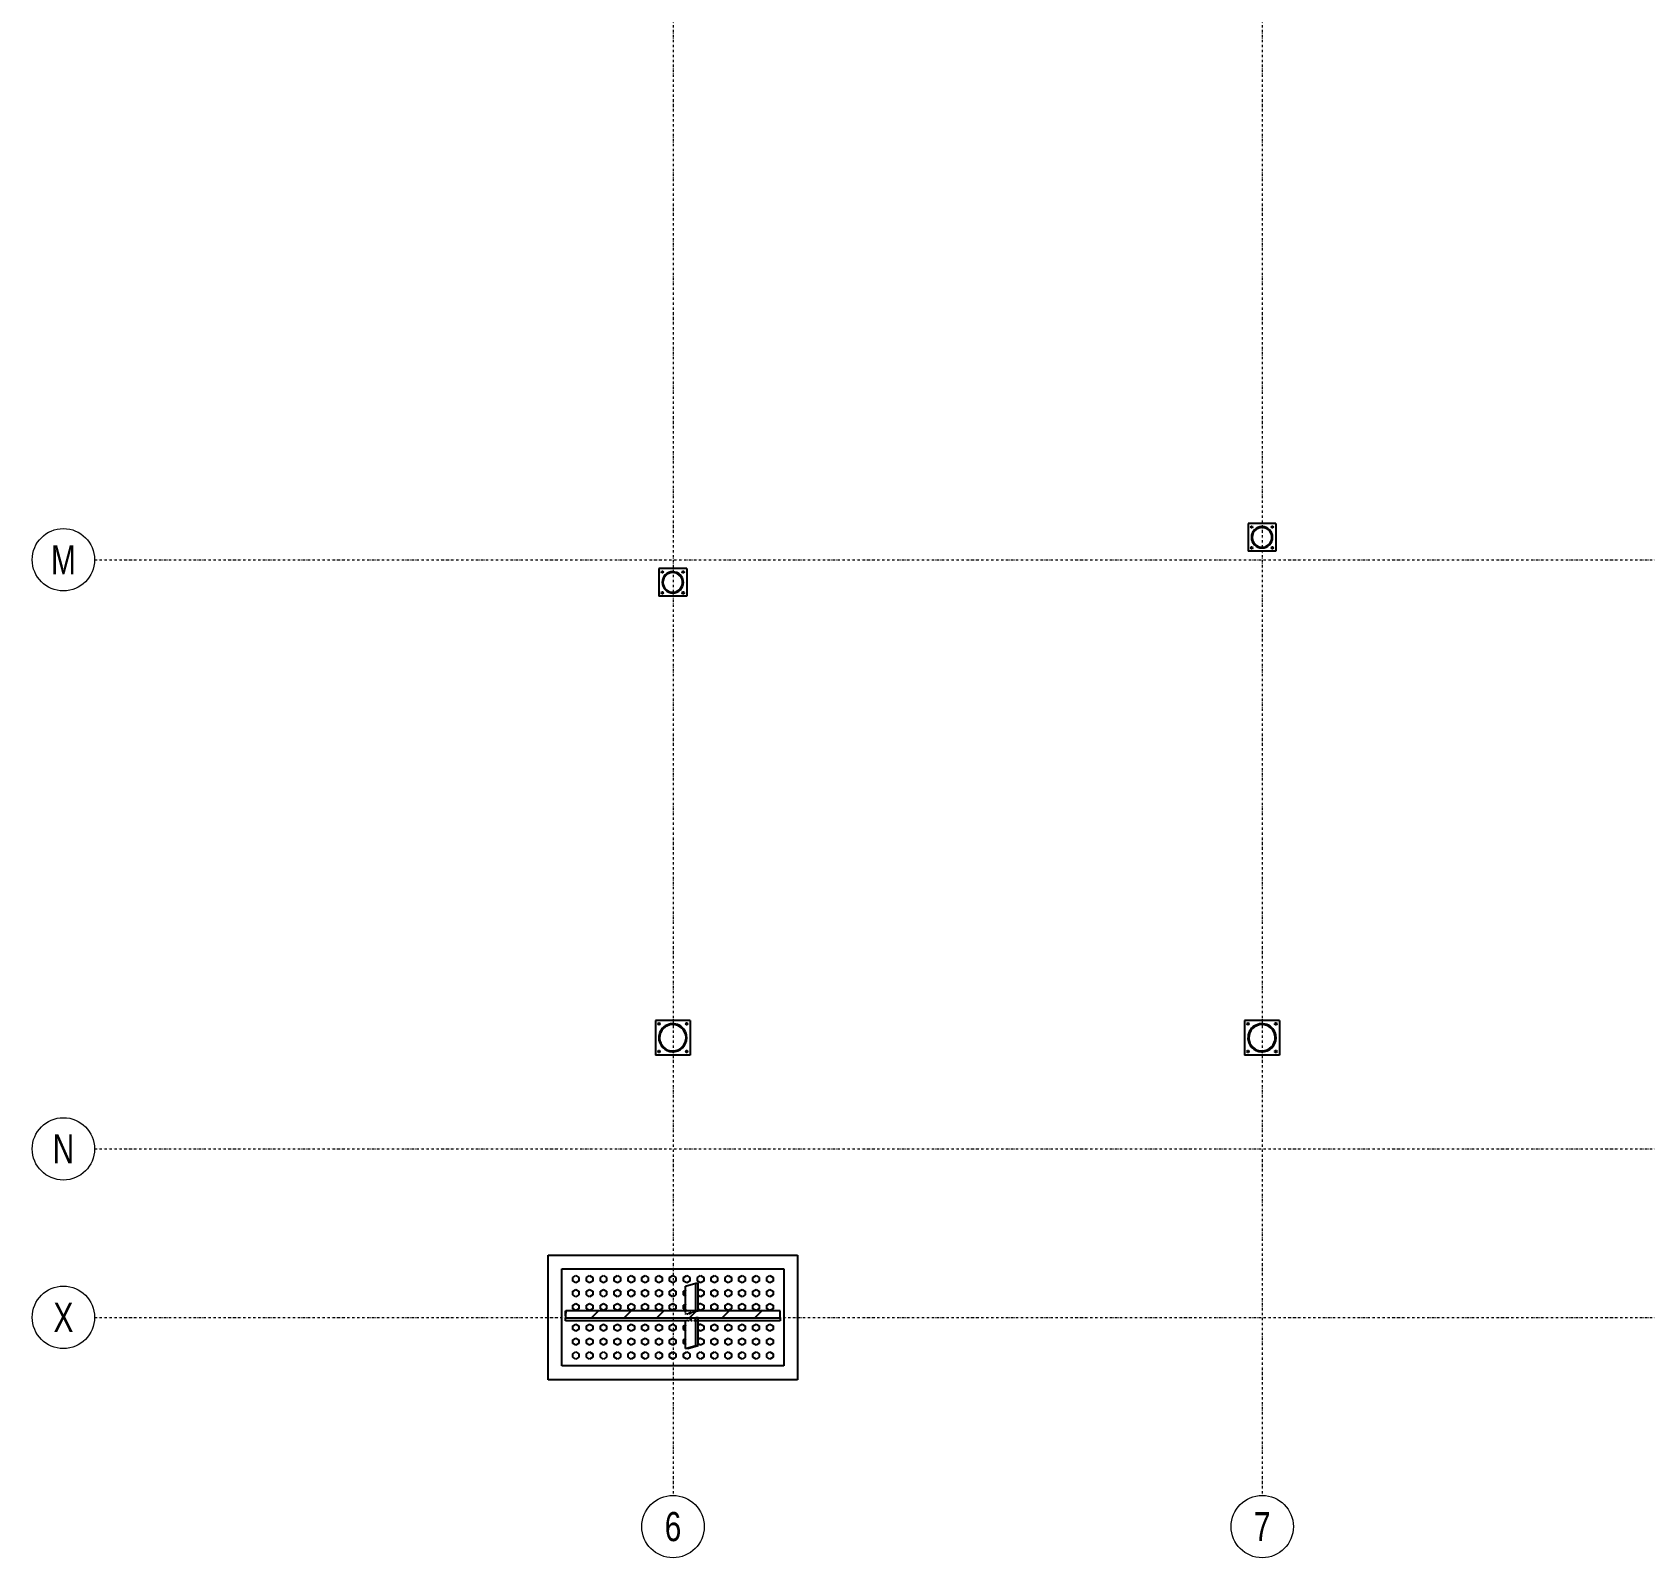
# Model space of a CAD drawing. Header units: millimetres. Extents: x 1541 to 289025, y -12015 to 47026.
# Drawn here: x 90658 to 92344, y -11969 to -10374 of the extents above; entities that cross this region are included whole.
import ezdxf
from ezdxf.enums import TextEntityAlignment as Align

# ---------------------------------------------------------------- set-up
doc = ezdxf.new("R2010")
doc.units = ezdxf.units.MM
doc.header["$LTSCALE"] = 0.1
for name, pattern in [('DASHDOTX2', [50.8, 25.4, -12.7, 0, -12.7]), ('DXK_LINE_DOT2', [3.9198, 1.9599, -1.9599]), ('DXK_LINE_DOT3', [5.9187, 2.979, -0.9799, 0.9799, -0.9799]), ('Grid Line', [3.33375, 1.905, -0.47625, 0.47625, -0.47625])]:
    doc.linetypes.add(name, pattern=pattern)
doc.layers.get('0').update_dxf_attribs({"color": 255})
doc.layers.add('E_EJES', color=8, linetype='Continuous', lineweight=9)
doc.layers.add('E_EJES-1', color=8, linetype='Grid Line', lineweight=9)
doc.styles.add('Swis721 LtCn BT_1', font='swisscl.ttf', dxfattribs={"height": 0.42})

# ---------------------------------------------------------------- blocks, each defined once
blk = doc.blocks.new('Grid - CNI_NOMBRE EJES-372759-_26_00m_LOC COLUMNAS Y MUROS PISO 7')
at = {"layer": 'E_EJES'}
blk.add_circle((0, 0), 0.003, dxfattribs=at)

msp = doc.modelspace()

# ---------------------------------------------------------------- hatches: boundary and pattern name
at = {"linetype": 'Continuous'}
h = msp.add_hatch(color=96, dxfattribs=at)
h.paths.add_polyline_path([(91955, -10901.8), (91954.8, -10899.6), (91954.2, -10897.6), (91953.2, -10895.7), (91951.8, -10894), (91950.1, -10892.6), (91948.2, -10891.6), (91946.1, -10891), (91944, -10890.7), (91941.8, -10891), (91939.7, -10891.6), (91937.8, -10892.6), (91936.2, -10894), (91934.8, -10895.7), (91933.8, -10897.6), (91933.1, -10899.6), (91932.9, -10901.8), (91933.1, -10904), (91933.8, -10906), (91934.8, -10907.9), (91936.2, -10909.6), (91937.8, -10911), (91939.7, -10912), (91941.8, -10912.6), (91944, -10912.9), (91946.1, -10912.6), (91948.2, -10912), (91950.1, -10911), (91951.8, -10909.6), (91953.2, -10907.9), (91954.2, -10906), (91954.8, -10904)])
h.paths.add_polyline_path([(91953.5, -10905.8), (91952.6, -10907.5), (91951.3, -10909.1), (91949.7, -10910.4), (91947.9, -10911.3), (91946, -10911.9), (91944, -10912.1), (91942, -10911.9), (91940, -10911.3), (91938.2, -10910.4), (91936.7, -10909.1), (91935.4, -10907.5), (91934.4, -10905.8), (91933.8, -10903.8), (91933.6, -10901.8), (91933.8, -10899.8), (91934.4, -10897.9), (91935.4, -10896.1), (91936.7, -10894.5), (91938.2, -10893.2), (91940, -10892.3), (91942, -10891.7), (91944, -10891.5), (91946, -10891.7), (91947.9, -10892.3), (91949.7, -10893.2), (91951.3, -10894.5), (91952.6, -10896.1), (91953.5, -10897.9), (91954.1, -10899.8), (91954.3, -10901.8), (91954.1, -10903.8)])
h = msp.add_hatch(color=96, dxfattribs=at)
h.paths.add_polyline_path([(91338.9, -10948.9), (91338.6, -10946.7), (91338, -10944.7), (91337, -10942.8), (91335.6, -10941.1), (91333.9, -10939.7), (91332, -10938.7), (91330, -10938.1), (91327.8, -10937.8), (91325.6, -10938.1), (91323.6, -10938.7), (91321.7, -10939.7), (91320, -10941.1), (91318.6, -10942.8), (91317.6, -10944.7), (91317, -10946.7), (91316.8, -10948.9), (91317, -10951.1), (91317.6, -10953.1), (91318.6, -10955), (91320, -10956.7), (91321.7, -10958.1), (91323.6, -10959.1), (91325.6, -10959.7), (91327.8, -10959.9), (91330, -10959.7), (91332, -10959.1), (91333.9, -10958.1), (91335.6, -10956.7), (91337, -10955), (91338, -10953.1), (91338.6, -10951.1)])
h.paths.add_polyline_path([(91337.3, -10952.8), (91336.4, -10954.6), (91335.1, -10956.2), (91333.5, -10957.5), (91331.8, -10958.4), (91329.8, -10959), (91327.8, -10959.2), (91325.8, -10959), (91323.9, -10958.4), (91322.1, -10957.5), (91320.5, -10956.2), (91319.2, -10954.6), (91318.3, -10952.8), (91317.7, -10950.9), (91317.5, -10948.9), (91317.7, -10946.9), (91318.3, -10944.9), (91319.2, -10943.2), (91320.5, -10941.6), (91322.1, -10940.3), (91323.9, -10939.4), (91325.8, -10938.8), (91327.8, -10938.6), (91329.8, -10938.8), (91331.8, -10939.4), (91333.5, -10940.3), (91335.1, -10941.6), (91336.4, -10943.2), (91337.3, -10944.9), (91337.9, -10946.9), (91338.1, -10948.9), (91337.9, -10950.9)])
h = msp.add_hatch(color=96, dxfattribs=at)
h.paths.add_polyline_path([(91342.5, -11425.1), (91342.3, -11422.6), (91341.6, -11420.1), (91340.6, -11417.8), (91339.1, -11415.7), (91337.3, -11413.8), (91335.2, -11412.4), (91332.8, -11411.3), (91330.4, -11410.6), (91327.8, -11410.4), (91325.3, -11410.6), (91322.8, -11411.3), (91320.4, -11412.4), (91318.3, -11413.8), (91316.5, -11415.7), (91315.1, -11417.8), (91314, -11420.1), (91313.3, -11422.6), (91313.1, -11425.1), (91313.3, -11427.7), (91314, -11430.2), (91315.1, -11432.5), (91316.5, -11434.6), (91318.3, -11436.4), (91320.4, -11437.9), (91322.8, -11438.9), (91325.3, -11439.6), (91327.8, -11439.8), (91330.4, -11439.6), (91332.8, -11438.9), (91335.2, -11437.9), (91337.3, -11436.4), (91339.1, -11434.6), (91340.6, -11432.5), (91341.6, -11430.2), (91342.3, -11427.7)])
h.paths.add_polyline_path([(91340.8, -11429.9), (91339.8, -11432), (91338.4, -11434), (91336.7, -11435.7), (91334.7, -11437.1), (91332.5, -11438.1), (91330.2, -11438.8), (91327.8, -11439), (91325.4, -11438.8), (91323.1, -11438.1), (91320.9, -11437.1), (91318.9, -11435.7), (91317.2, -11434), (91315.8, -11432), (91314.8, -11429.9), (91314.2, -11427.5), (91314, -11425.1), (91314.2, -11422.7), (91314.8, -11420.4), (91315.8, -11418.2), (91317.2, -11416.2), (91318.9, -11414.5), (91320.9, -11413.1), (91323.1, -11412.1), (91325.4, -11411.5), (91327.8, -11411.3), (91330.2, -11411.5), (91332.5, -11412.1), (91334.7, -11413.1), (91336.7, -11414.5), (91338.4, -11416.2), (91339.8, -11418.2), (91340.8, -11420.4), (91341.4, -11422.7), (91341.7, -11425.1), (91341.4, -11427.5)])
h = msp.add_hatch(color=96, dxfattribs=at)
h.paths.add_polyline_path([(91958.7, -11425.1), (91958.5, -11422.6), (91957.8, -11420.1), (91956.7, -11417.8), (91955.2, -11415.7), (91953.4, -11413.8), (91951.3, -11412.4), (91949, -11411.3), (91946.5, -11410.6), (91944, -11410.4), (91941.4, -11410.6), (91938.9, -11411.3), (91936.6, -11412.4), (91934.5, -11413.8), (91932.7, -11415.7), (91931.2, -11417.8), (91930.1, -11420.1), (91929.5, -11422.6), (91929.3, -11425.1), (91929.5, -11427.7), (91930.1, -11430.2), (91931.2, -11432.5), (91932.7, -11434.6), (91934.5, -11436.4), (91936.6, -11437.9), (91938.9, -11438.9), (91941.4, -11439.6), (91944, -11439.8), (91946.5, -11439.6), (91949, -11438.9), (91951.3, -11437.9), (91953.4, -11436.4), (91955.2, -11434.6), (91956.7, -11432.5), (91957.8, -11430.2), (91958.5, -11427.7)])
h.paths.add_polyline_path([(91957, -11429.9), (91956, -11432), (91954.6, -11434), (91952.9, -11435.7), (91950.9, -11437.1), (91948.7, -11438.1), (91946.4, -11438.8), (91944, -11439), (91941.6, -11438.8), (91939.2, -11438.1), (91937, -11437.1), (91935.1, -11435.7), (91933.4, -11434), (91932, -11432), (91931, -11429.9), (91930.3, -11427.5), (91930.1, -11425.1), (91930.3, -11422.7), (91931, -11420.4), (91932, -11418.2), (91933.4, -11416.2), (91935.1, -11414.5), (91937, -11413.1), (91939.2, -11412.1), (91941.6, -11411.5), (91944, -11411.3), (91946.4, -11411.5), (91948.7, -11412.1), (91950.9, -11413.1), (91952.9, -11414.5), (91954.6, -11416.2), (91956, -11418.2), (91957, -11420.4), (91957.6, -11422.7), (91957.8, -11425.1), (91957.6, -11427.5)])
h = msp.add_hatch(dxfattribs=at)
h.set_pattern_fill('', scale=7.611392, style=0, pattern_type=0)
h.set_pattern_definition([(45, (91215.92, -11710.71), (-17.088, 17.088), [])])
h.paths.add_polyline_path([(91440.2, -11710.7), (91215.9, -11710.7), (91215.4, -11715.9), (91215.4, -11718), (91440.2, -11718)])

# ---------------------------------------------------------------- linework, layer by layer
at = {"color": 2, "linetype": 'Continuous'}
for p, q in [((91958.5, -10887.3), (91929.5, -10887.3)), ((91929.5, -10887.3), (91929.5, -10916.3)), ((91958.5, -10887.3), (91958.5, -10916.3)), ((91958.5, -10916.3), (91929.5, -10916.3)), ((91342.3, -10934.4), (91313.3, -10934.4)), ((91313.3, -10934.4), (91313.3, -10963.4)), ((91342.3, -10934.4), (91342.3, -10963.4)), ((91342.3, -10963.4), (91313.3, -10963.4)), ((91345.9, -11407), (91309.7, -11407)), ((91309.7, -11407), (91309.7, -11443.2)), ((91345.9, -11407), (91345.9, -11443.2)), ((91962.1, -11407), (91925.8, -11407)), ((91925.8, -11407), (91925.8, -11443.2)), ((91962.1, -11407), (91962.1, -11443.2)), ((91345.9, -11443.2), (91309.7, -11443.2)), ((91962.1, -11443.2), (91925.8, -11443.2)), ((91197.3, -11652.3), (91458.3, -11652.3)), ((91197.3, -11782.7), (91197.3, -11652.3)), ((91458.3, -11652.3), (91458.3, -11782.7)), ((91211.8, -11768.2), (91211.8, -11666.8)), ((91211.8, -11666.8), (91443.8, -11666.8)), ((91443.8, -11666.8), (91443.8, -11768.2)), ((91341.1, -11684.9), (91351.9, -11681.7)), ((91341.2, -11710.7), (91341.1, -11684.9)), ((91351.9, -11681.7), (91354.3, -11681.6)), ((91351.9, -11710.8), (91351.9, -11681.7)), ((91354.3, -11710.7), (91354.3, -11681.6)), ((91215.4, -11715.9), (91215.4, -11710.7)), ((91215.4, -11710.7), (91215.9, -11710.7)), ((91215.9, -11710.7), (91215.4, -11715.9)), ((91215.4, -11715.9), (91215.4, -11718)), ((91215.4, -11721.1), (91215.4, -11718)), ((91215.4, -11718), (91440.2, -11718)), ((91440.2, -11710.7), (91215.9, -11710.7)), ((91351.9, -11710.8), (91354.3, -11710.7)), ((91351.9, -11746.9), (91351.9, -11717.8)), ((91351.9, -11717.8), (91354.3, -11717.8)), ((91354.3, -11746.9), (91354.3, -11717.8)), ((91440.2, -11718), (91440.2, -11710.7)), ((91440.2, -11718), (91440.2, -11721.1)), ((91341.1, -11721.1), (91215.4, -11721.1)), ((91341.2, -11750.1), (91341.1, -11721.1)), ((91440.2, -11721.1), (91354.3, -11721.1)), ((91341.2, -11750.1), (91351.9, -11746.9)), ((91343.4, -11750.1), (91341.2, -11750.1)), ((91343.4, -11750.1), (91354.3, -11746.9)), ((91351.9, -11746.9), (91354.3, -11746.9)), ((91443.8, -11768.2), (91211.8, -11768.2)), ((91458.3, -11782.7), (91197.3, -11782.7))]:
    msp.add_line(p, q, dxfattribs=at)
at = {"color": 7, "linetype": 'Continuous'}
for p, q in [((91932, -10890.9), (91932.5, -10890)), ((91932.5, -10891.9), (91932, -10890.9)), ((91932.5, -10890), (91933.7, -10890)), ((91933.7, -10891.9), (91932.5, -10891.9)), ((91933.7, -10890), (91934.2, -10890.9)), ((91934.2, -10890.9), (91933.7, -10891.9)), ((91953.7, -10890.9), (91954.3, -10890)), ((91954.3, -10891.9), (91953.7, -10890.9)), ((91954.3, -10890), (91955.4, -10890)), ((91955.4, -10891.9), (91954.3, -10891.9)), ((91955.4, -10890), (91956, -10890.9)), ((91956, -10890.9), (91955.4, -10891.9)), ((91932, -10912.7), (91932.5, -10911.7)), ((91932.5, -10913.7), (91932, -10912.7)), ((91932.5, -10911.7), (91933.7, -10911.7)), ((91933.7, -10913.7), (91932.5, -10913.7)), ((91933.7, -10911.7), (91934.2, -10912.7)), ((91934.2, -10912.7), (91933.7, -10913.7)), ((91953.7, -10912.7), (91954.3, -10911.7)), ((91954.3, -10913.7), (91953.7, -10912.7)), ((91954.3, -10911.7), (91955.4, -10911.7)), ((91955.4, -10913.7), (91954.3, -10913.7)), ((91955.4, -10911.7), (91956, -10912.7)), ((91956, -10912.7), (91955.4, -10913.7)), ((91315.8, -10938), (91316.4, -10937)), ((91316.4, -10939), (91315.8, -10938)), ((91316.4, -10937), (91317.5, -10937)), ((91317.5, -10939), (91316.4, -10939)), ((91317.5, -10937), (91318.1, -10938)), ((91318.1, -10938), (91317.5, -10939)), ((91337.5, -10938), (91338.1, -10937)), ((91338.1, -10939), (91337.5, -10938)), ((91338.1, -10937), (91339.2, -10937)), ((91339.2, -10939), (91338.1, -10939)), ((91339.2, -10937), (91339.8, -10938)), ((91339.8, -10938), (91339.2, -10939)), ((91315.8, -10959.8), (91316.4, -10958.8)), ((91316.4, -10960.7), (91315.8, -10959.8)), ((91316.4, -10958.8), (91317.5, -10958.8)), ((91317.5, -10960.7), (91316.4, -10960.7)), ((91317.5, -10958.8), (91318.1, -10959.8)), ((91318.1, -10959.8), (91317.5, -10960.7)), ((91337.5, -10959.8), (91338.1, -10958.8)), ((91338.1, -10960.7), (91337.5, -10959.8)), ((91338.1, -10958.8), (91339.2, -10958.8)), ((91339.2, -10960.7), (91338.1, -10960.7)), ((91339.2, -10958.8), (91339.8, -10959.8)), ((91339.8, -10959.8), (91339.2, -10960.7)), ((91312.2, -11410.6), (91312.7, -11409.6)), ((91312.7, -11411.6), (91312.2, -11410.6)), ((91312.7, -11409.6), (91313.9, -11409.6)), ((91313.9, -11411.6), (91312.7, -11411.6)), ((91313.9, -11409.6), (91314.4, -11410.6)), ((91314.4, -11410.6), (91313.9, -11411.6)), ((91341.2, -11410.6), (91341.7, -11409.6)), ((91341.7, -11411.6), (91341.2, -11410.6)), ((91341.7, -11409.6), (91342.9, -11409.6)), ((91342.9, -11411.6), (91341.7, -11411.6)), ((91342.9, -11409.6), (91343.4, -11410.6)), ((91343.4, -11410.6), (91342.9, -11411.6)), ((91928.3, -11410.6), (91928.9, -11409.6)), ((91928.9, -11411.6), (91928.3, -11410.6)), ((91928.9, -11409.6), (91930, -11409.6)), ((91930, -11411.6), (91928.9, -11411.6)), ((91930, -11409.6), (91930.6, -11410.6)), ((91930.6, -11410.6), (91930, -11411.6)), ((91957.3, -11410.6), (91957.9, -11409.6)), ((91957.9, -11411.6), (91957.3, -11410.6)), ((91957.9, -11409.6), (91959, -11409.6)), ((91959, -11411.6), (91957.9, -11411.6)), ((91959, -11409.6), (91959.6, -11410.6)), ((91959.6, -11410.6), (91959, -11411.6)), ((91312.2, -11439.6), (91312.7, -11438.6)), ((91312.7, -11440.6), (91312.2, -11439.6)), ((91312.7, -11438.6), (91313.9, -11438.6)), ((91313.9, -11440.6), (91312.7, -11440.6)), ((91313.9, -11438.6), (91314.4, -11439.6)), ((91314.4, -11439.6), (91313.9, -11440.6)), ((91341.2, -11439.6), (91341.7, -11438.6)), ((91341.7, -11440.6), (91341.2, -11439.6)), ((91341.7, -11438.6), (91342.9, -11438.6)), ((91342.9, -11440.6), (91341.7, -11440.6)), ((91342.9, -11438.6), (91343.4, -11439.6)), ((91343.4, -11439.6), (91342.9, -11440.6)), ((91928.3, -11439.6), (91928.9, -11438.6)), ((91928.9, -11440.6), (91928.3, -11439.6)), ((91928.9, -11438.6), (91930, -11438.6)), ((91930, -11440.6), (91928.9, -11440.6)), ((91930, -11438.6), (91930.6, -11439.6)), ((91930.6, -11439.6), (91930, -11440.6)), ((91957.3, -11439.6), (91957.9, -11438.6)), ((91957.9, -11440.6), (91957.3, -11439.6)), ((91957.9, -11438.6), (91959, -11438.6)), ((91959, -11440.6), (91957.9, -11440.6)), ((91959, -11438.6), (91959.6, -11439.6)), ((91959.6, -11439.6), (91959, -11440.6)), ((91223.1, -11675.7), (91226.3, -11673.9)), ((91223.1, -11679.5), (91223.1, -11675.7)), ((91226.3, -11681.4), (91223.1, -11679.5)), ((91226.3, -11673.9), (91229.6, -11675.7)), ((91229.6, -11679.5), (91226.3, -11681.4)), ((91229.6, -11675.7), (91229.6, -11679.5)), ((91237.6, -11675.7), (91240.8, -11673.9)), ((91237.6, -11679.5), (91237.6, -11675.7)), ((91240.8, -11681.4), (91237.6, -11679.5)), ((91240.8, -11673.9), (91244.1, -11675.7)), ((91244.1, -11679.5), (91240.8, -11681.4)), ((91244.1, -11675.7), (91244.1, -11679.5)), ((91252.1, -11675.7), (91255.3, -11673.9)), ((91252.1, -11679.5), (91252.1, -11675.7)), ((91255.3, -11681.4), (91252.1, -11679.5)), ((91255.3, -11673.9), (91258.6, -11675.7)), ((91258.6, -11679.5), (91255.3, -11681.4)), ((91258.6, -11675.7), (91258.6, -11679.5)), ((91266.6, -11675.7), (91269.8, -11673.9)), ((91266.6, -11679.5), (91266.6, -11675.7)), ((91269.8, -11681.4), (91266.6, -11679.5)), ((91269.8, -11673.9), (91273.1, -11675.7)), ((91273.1, -11679.5), (91269.8, -11681.4)), ((91273.1, -11675.7), (91273.1, -11679.5)), ((91281.1, -11675.7), (91284.3, -11673.9)), ((91281.1, -11679.5), (91281.1, -11675.7)), ((91284.3, -11681.4), (91281.1, -11679.5)), ((91284.3, -11673.9), (91287.6, -11675.7)), ((91287.6, -11679.5), (91284.3, -11681.4)), ((91287.6, -11675.7), (91287.6, -11679.5)), ((91295.5, -11675.7), (91298.8, -11673.9)), ((91295.5, -11679.5), (91295.5, -11675.7)), ((91298.8, -11681.4), (91295.5, -11679.5)), ((91298.8, -11673.9), (91302.1, -11675.7)), ((91302.1, -11679.5), (91298.8, -11681.4)), ((91302.1, -11675.7), (91302.1, -11679.5)), ((91310, -11675.7), (91313.3, -11673.9)), ((91310, -11679.5), (91310, -11675.7)), ((91313.3, -11681.4), (91310, -11679.5)), ((91313.3, -11673.9), (91316.6, -11675.7)), ((91316.6, -11679.5), (91313.3, -11681.4)), ((91316.6, -11675.7), (91316.6, -11679.5)), ((91324.5, -11675.7), (91327.8, -11673.9)), ((91324.5, -11679.5), (91324.5, -11675.7)), ((91327.8, -11681.4), (91324.5, -11679.5)), ((91327.8, -11673.9), (91331.1, -11675.7)), ((91331.1, -11679.5), (91327.8, -11681.4)), ((91331.1, -11675.7), (91331.1, -11679.5)), ((91339, -11675.7), (91342.3, -11673.9)), ((91339, -11679.5), (91339, -11675.7)), ((91342.3, -11681.4), (91339, -11679.5)), ((91342.3, -11673.9), (91345.6, -11675.7)), ((91345.6, -11679.5), (91342.3, -11681.4)), ((91345.6, -11675.7), (91345.6, -11679.5)), ((91353.5, -11675.7), (91356.8, -11673.9)), ((91353.5, -11679.5), (91353.5, -11675.7)), ((91356.8, -11681.4), (91353.5, -11679.5)), ((91356.8, -11673.9), (91360.1, -11675.7)), ((91360.1, -11679.5), (91356.8, -11681.4)), ((91360.1, -11675.7), (91360.1, -11679.5)), ((91368, -11675.7), (91371.3, -11673.9)), ((91368, -11679.5), (91368, -11675.7)), ((91371.3, -11681.4), (91368, -11679.5)), ((91371.3, -11673.9), (91374.6, -11675.7)), ((91374.6, -11679.5), (91371.3, -11681.4)), ((91374.6, -11675.7), (91374.6, -11679.5)), ((91382.5, -11675.7), (91385.8, -11673.9)), ((91382.5, -11679.5), (91382.5, -11675.7)), ((91385.8, -11681.4), (91382.5, -11679.5)), ((91385.8, -11673.9), (91389.1, -11675.7)), ((91389.1, -11679.5), (91385.8, -11681.4)), ((91389.1, -11675.7), (91389.1, -11679.5)), ((91397, -11675.7), (91400.3, -11673.9)), ((91397, -11679.5), (91397, -11675.7)), ((91400.3, -11681.4), (91397, -11679.5)), ((91400.3, -11673.9), (91403.6, -11675.7)), ((91403.6, -11679.5), (91400.3, -11681.4)), ((91403.6, -11675.7), (91403.6, -11679.5)), ((91411.5, -11675.7), (91414.8, -11673.9)), ((91411.5, -11679.5), (91411.5, -11675.7)), ((91414.8, -11681.4), (91411.5, -11679.5)), ((91414.8, -11673.9), (91418.1, -11675.7)), ((91418.1, -11679.5), (91414.8, -11681.4)), ((91418.1, -11675.7), (91418.1, -11679.5)), ((91426, -11675.7), (91429.3, -11673.9)), ((91426, -11679.5), (91426, -11675.7)), ((91429.3, -11681.4), (91426, -11679.5)), ((91429.3, -11673.9), (91432.6, -11675.7)), ((91432.6, -11679.5), (91429.3, -11681.4)), ((91432.6, -11675.7), (91432.6, -11679.5)), ((91223.1, -11690.2), (91226.3, -11688.4)), ((91223.1, -11694), (91223.1, -11690.2)), ((91226.3, -11695.9), (91223.1, -11694)), ((91223.1, -11704.7), (91226.3, -11702.9)), ((91226.3, -11688.4), (91229.6, -11690.2)), ((91229.6, -11694), (91226.3, -11695.9)), ((91226.3, -11702.9), (91229.6, -11704.7)), ((91229.6, -11690.2), (91229.6, -11694)), ((91237.6, -11690.2), (91240.8, -11688.4)), ((91237.6, -11694), (91237.6, -11690.2)), ((91240.8, -11695.9), (91237.6, -11694)), ((91237.6, -11704.7), (91240.8, -11702.9)), ((91240.8, -11688.4), (91244.1, -11690.2)), ((91244.1, -11694), (91240.8, -11695.9)), ((91240.8, -11702.9), (91244.1, -11704.7)), ((91244.1, -11690.2), (91244.1, -11694)), ((91252.1, -11690.2), (91255.3, -11688.4)), ((91252.1, -11694), (91252.1, -11690.2)), ((91255.3, -11695.9), (91252.1, -11694)), ((91252.1, -11704.7), (91255.3, -11702.9)), ((91255.3, -11688.4), (91258.6, -11690.2)), ((91258.6, -11694), (91255.3, -11695.9)), ((91255.3, -11702.9), (91258.6, -11704.7)), ((91258.6, -11690.2), (91258.6, -11694)), ((91266.6, -11690.2), (91269.8, -11688.4)), ((91266.6, -11694), (91266.6, -11690.2)), ((91269.8, -11695.9), (91266.6, -11694)), ((91266.6, -11704.7), (91269.8, -11702.9)), ((91269.8, -11688.4), (91273.1, -11690.2)), ((91273.1, -11694), (91269.8, -11695.9)), ((91269.8, -11702.9), (91273.1, -11704.7)), ((91273.1, -11690.2), (91273.1, -11694)), ((91281.1, -11690.2), (91284.3, -11688.4)), ((91281.1, -11694), (91281.1, -11690.2)), ((91284.3, -11695.9), (91281.1, -11694)), ((91281.1, -11704.7), (91284.3, -11702.9)), ((91284.3, -11688.4), (91287.6, -11690.2)), ((91287.6, -11694), (91284.3, -11695.9)), ((91284.3, -11702.9), (91287.6, -11704.7)), ((91287.6, -11690.2), (91287.6, -11694)), ((91295.5, -11690.2), (91298.8, -11688.4)), ((91295.5, -11694), (91295.5, -11690.2)), ((91298.8, -11695.9), (91295.5, -11694)), ((91295.5, -11704.7), (91298.8, -11702.9)), ((91298.8, -11688.4), (91302.1, -11690.2)), ((91302.1, -11694), (91298.8, -11695.9)), ((91298.8, -11702.9), (91302.1, -11704.7)), ((91302.1, -11690.2), (91302.1, -11694)), ((91310, -11690.2), (91313.3, -11688.4)), ((91310, -11694), (91310, -11690.2)), ((91313.3, -11695.9), (91310, -11694)), ((91310, -11704.7), (91313.3, -11702.9)), ((91313.3, -11688.4), (91316.6, -11690.2)), ((91316.6, -11694), (91313.3, -11695.9)), ((91313.3, -11702.9), (91316.6, -11704.7)), ((91316.6, -11690.2), (91316.6, -11694)), ((91324.5, -11690.2), (91327.8, -11688.4)), ((91324.5, -11694), (91324.5, -11690.2)), ((91327.8, -11695.9), (91324.5, -11694)), ((91324.5, -11704.7), (91327.8, -11702.9)), ((91327.8, -11688.4), (91331.1, -11690.2)), ((91331.1, -11694), (91327.8, -11695.9)), ((91327.8, -11702.9), (91331.1, -11704.7)), ((91331.1, -11690.2), (91331.1, -11694)), ((91339, -11690.2), (91341.8, -11688.7)), ((91339, -11694), (91339, -11690.2)), ((91341.8, -11695.6), (91339, -11694)), ((91339, -11704.7), (91341.8, -11703.2)), ((91356.8, -11688.4), (91354.3, -11689.8)), ((91356.8, -11695.9), (91354.3, -11694.5)), ((91356.8, -11702.9), (91354.3, -11704.3)), ((91356.8, -11688.4), (91360.1, -11690.2)), ((91360.1, -11694), (91356.8, -11695.9)), ((91356.8, -11702.9), (91360.1, -11704.7)), ((91360.1, -11690.2), (91360.1, -11694)), ((91368, -11690.2), (91371.3, -11688.4)), ((91368, -11694), (91368, -11690.2)), ((91371.3, -11695.9), (91368, -11694)), ((91368, -11704.7), (91371.3, -11702.9)), ((91371.3, -11688.4), (91374.6, -11690.2)), ((91374.6, -11694), (91371.3, -11695.9)), ((91371.3, -11702.9), (91374.6, -11704.7)), ((91374.6, -11690.2), (91374.6, -11694)), ((91382.5, -11690.2), (91385.8, -11688.4)), ((91382.5, -11694), (91382.5, -11690.2)), ((91385.8, -11695.9), (91382.5, -11694)), ((91382.5, -11704.7), (91385.8, -11702.9)), ((91385.8, -11688.4), (91389.1, -11690.2)), ((91389.1, -11694), (91385.8, -11695.9)), ((91385.8, -11702.9), (91389.1, -11704.7)), ((91389.1, -11690.2), (91389.1, -11694)), ((91397, -11690.2), (91400.3, -11688.4)), ((91397, -11694), (91397, -11690.2)), ((91400.3, -11695.9), (91397, -11694)), ((91397, -11704.7), (91400.3, -11702.9)), ((91400.3, -11688.4), (91403.6, -11690.2)), ((91403.6, -11694), (91400.3, -11695.9)), ((91400.3, -11702.9), (91403.6, -11704.7)), ((91403.6, -11690.2), (91403.6, -11694)), ((91411.5, -11690.2), (91414.8, -11688.4)), ((91411.5, -11694), (91411.5, -11690.2)), ((91414.8, -11695.9), (91411.5, -11694)), ((91411.5, -11704.7), (91414.8, -11702.9)), ((91414.8, -11688.4), (91418.1, -11690.2)), ((91418.1, -11694), (91414.8, -11695.9)), ((91414.8, -11702.9), (91418.1, -11704.7)), ((91418.1, -11690.2), (91418.1, -11694)), ((91426, -11690.2), (91429.3, -11688.4)), ((91426, -11694), (91426, -11690.2)), ((91429.3, -11695.9), (91426, -11694)), ((91426, -11704.7), (91429.3, -11702.9)), ((91429.3, -11688.4), (91432.6, -11690.2)), ((91432.6, -11694), (91429.3, -11695.9)), ((91429.3, -11702.9), (91432.6, -11704.7)), ((91432.6, -11690.2), (91432.6, -11694)), ((91223.1, -11708.5), (91223.1, -11704.7)), ((91226.3, -11710.4), (91223.1, -11708.5)), ((91229.6, -11708.5), (91226.3, -11710.4)), ((91229.6, -11704.7), (91229.6, -11708.5)), ((91237.6, -11708.5), (91237.6, -11704.7)), ((91240.8, -11710.4), (91237.6, -11708.5)), ((91244.1, -11708.5), (91240.8, -11710.4)), ((91244.1, -11704.7), (91244.1, -11708.5)), ((91252.1, -11708.5), (91252.1, -11704.7)), ((91255.3, -11710.4), (91252.1, -11708.5)), ((91258.6, -11708.5), (91255.3, -11710.4)), ((91258.6, -11704.7), (91258.6, -11708.5)), ((91266.6, -11708.5), (91266.6, -11704.7)), ((91269.8, -11710.4), (91266.6, -11708.5)), ((91273.1, -11708.5), (91269.8, -11710.4)), ((91273.1, -11704.7), (91273.1, -11708.5)), ((91281.1, -11708.5), (91281.1, -11704.7)), ((91284.3, -11710.4), (91281.1, -11708.5)), ((91287.6, -11708.5), (91284.3, -11710.4)), ((91287.6, -11704.7), (91287.6, -11708.5)), ((91295.5, -11708.5), (91295.5, -11704.7)), ((91298.8, -11710.4), (91295.5, -11708.5)), ((91302.1, -11708.5), (91298.8, -11710.4)), ((91302.1, -11704.7), (91302.1, -11708.5)), ((91310, -11708.5), (91310, -11704.7)), ((91313.3, -11710.4), (91310, -11708.5)), ((91316.6, -11708.5), (91313.3, -11710.4)), ((91316.6, -11704.7), (91316.6, -11708.5)), ((91324.5, -11708.5), (91324.5, -11704.7)), ((91327.8, -11710.4), (91324.5, -11708.5)), ((91331.1, -11708.5), (91327.8, -11710.4)), ((91331.1, -11704.7), (91331.1, -11708.5)), ((91339, -11708.5), (91339, -11704.7)), ((91341.8, -11710.1), (91339, -11708.5)), ((91356.8, -11710.4), (91354.3, -11708.9)), ((91360.1, -11708.5), (91356.8, -11710.4)), ((91360.1, -11704.7), (91360.1, -11708.5)), ((91368, -11708.5), (91368, -11704.7)), ((91371.3, -11710.4), (91368, -11708.5)), ((91374.6, -11708.5), (91371.3, -11710.4)), ((91374.6, -11704.7), (91374.6, -11708.5)), ((91382.5, -11708.5), (91382.5, -11704.7)), ((91385.8, -11710.4), (91382.5, -11708.5)), ((91389.1, -11708.5), (91385.8, -11710.4)), ((91389.1, -11704.7), (91389.1, -11708.5)), ((91397, -11708.5), (91397, -11704.7)), ((91400.3, -11710.4), (91397, -11708.5)), ((91403.6, -11708.5), (91400.3, -11710.4)), ((91403.6, -11704.7), (91403.6, -11708.5)), ((91411.5, -11708.5), (91411.5, -11704.7)), ((91414.8, -11710.4), (91411.5, -11708.5)), ((91418.1, -11708.5), (91414.8, -11710.4)), ((91418.1, -11704.7), (91418.1, -11708.5)), ((91426, -11708.5), (91426, -11704.7)), ((91429.3, -11710.4), (91426, -11708.5)), ((91432.6, -11708.5), (91429.3, -11710.4)), ((91432.6, -11704.7), (91432.6, -11708.5)), ((91223.1, -11726.5), (91226.3, -11724.6)), ((91223.1, -11730.2), (91223.1, -11726.5)), ((91226.3, -11732.1), (91223.1, -11730.2)), ((91226.3, -11724.6), (91229.6, -11726.5)), ((91229.6, -11730.2), (91226.3, -11732.1)), ((91229.6, -11726.5), (91229.6, -11730.2)), ((91237.6, -11726.5), (91240.8, -11724.6)), ((91237.6, -11730.2), (91237.6, -11726.5)), ((91240.8, -11732.1), (91237.6, -11730.2)), ((91240.8, -11724.6), (91244.1, -11726.5)), ((91244.1, -11730.2), (91240.8, -11732.1)), ((91244.1, -11726.5), (91244.1, -11730.2)), ((91252.1, -11726.5), (91255.3, -11724.6)), ((91252.1, -11730.2), (91252.1, -11726.5)), ((91255.3, -11732.1), (91252.1, -11730.2)), ((91255.3, -11724.6), (91258.6, -11726.5)), ((91258.6, -11730.2), (91255.3, -11732.1)), ((91258.6, -11726.5), (91258.6, -11730.2)), ((91266.6, -11726.5), (91269.8, -11724.6)), ((91266.6, -11730.2), (91266.6, -11726.5)), ((91269.8, -11732.1), (91266.6, -11730.2)), ((91269.8, -11724.6), (91273.1, -11726.5)), ((91273.1, -11730.2), (91269.8, -11732.1)), ((91273.1, -11726.5), (91273.1, -11730.2)), ((91281.1, -11726.5), (91284.3, -11724.6)), ((91281.1, -11730.2), (91281.1, -11726.5)), ((91284.3, -11732.1), (91281.1, -11730.2)), ((91284.3, -11724.6), (91287.6, -11726.5)), ((91287.6, -11730.2), (91284.3, -11732.1)), ((91287.6, -11726.5), (91287.6, -11730.2)), ((91295.5, -11726.5), (91298.8, -11724.6)), ((91295.5, -11730.2), (91295.5, -11726.5)), ((91298.8, -11732.1), (91295.5, -11730.2)), ((91298.8, -11724.6), (91302.1, -11726.5)), ((91302.1, -11730.2), (91298.8, -11732.1)), ((91302.1, -11726.5), (91302.1, -11730.2)), ((91310, -11726.5), (91313.3, -11724.6)), ((91310, -11730.2), (91310, -11726.5)), ((91313.3, -11732.1), (91310, -11730.2)), ((91313.3, -11724.6), (91316.6, -11726.5)), ((91316.6, -11730.2), (91313.3, -11732.1)), ((91316.6, -11726.5), (91316.6, -11730.2)), ((91324.5, -11726.5), (91327.8, -11724.6)), ((91324.5, -11730.2), (91324.5, -11726.5)), ((91327.8, -11732.1), (91324.5, -11730.2)), ((91327.8, -11724.6), (91331.1, -11726.5)), ((91331.1, -11730.2), (91327.8, -11732.1)), ((91331.1, -11726.5), (91331.1, -11730.2)), ((91339, -11726.5), (91341.8, -11724.9)), ((91339, -11730.2), (91339, -11726.5)), ((91341.8, -11731.8), (91339, -11730.2)), ((91356.8, -11724.6), (91354.3, -11726)), ((91356.8, -11732.1), (91354.3, -11730.7)), ((91356.8, -11724.6), (91360.1, -11726.5)), ((91360.1, -11730.2), (91356.8, -11732.1)), ((91360.1, -11726.5), (91360.1, -11730.2)), ((91368, -11726.5), (91371.3, -11724.6)), ((91368, -11730.2), (91368, -11726.5)), ((91371.3, -11732.1), (91368, -11730.2)), ((91371.3, -11724.6), (91374.6, -11726.5)), ((91374.6, -11730.2), (91371.3, -11732.1)), ((91374.6, -11726.5), (91374.6, -11730.2)), ((91382.5, -11726.5), (91385.8, -11724.6)), ((91382.5, -11730.2), (91382.5, -11726.5)), ((91385.8, -11732.1), (91382.5, -11730.2)), ((91385.8, -11724.6), (91389.1, -11726.5)), ((91389.1, -11730.2), (91385.8, -11732.1)), ((91389.1, -11726.5), (91389.1, -11730.2)), ((91397, -11726.5), (91400.3, -11724.6)), ((91397, -11730.2), (91397, -11726.5)), ((91400.3, -11732.1), (91397, -11730.2)), ((91400.3, -11724.6), (91403.6, -11726.5)), ((91403.6, -11730.2), (91400.3, -11732.1)), ((91403.6, -11726.5), (91403.6, -11730.2)), ((91411.5, -11726.5), (91414.8, -11724.6)), ((91411.5, -11730.2), (91411.5, -11726.5)), ((91414.8, -11732.1), (91411.5, -11730.2)), ((91414.8, -11724.6), (91418.1, -11726.5)), ((91418.1, -11730.2), (91414.8, -11732.1)), ((91418.1, -11726.5), (91418.1, -11730.2)), ((91426, -11726.5), (91429.3, -11724.6)), ((91426, -11730.2), (91426, -11726.5)), ((91429.3, -11732.1), (91426, -11730.2)), ((91429.3, -11724.6), (91432.6, -11726.5)), ((91432.6, -11730.2), (91429.3, -11732.1)), ((91432.6, -11726.5), (91432.6, -11730.2)), ((91223.1, -11741), (91226.3, -11739.1)), ((91223.1, -11744.7), (91223.1, -11741)), ((91226.3, -11746.6), (91223.1, -11744.7)), ((91223.1, -11755.5), (91226.3, -11753.6)), ((91226.3, -11739.1), (91229.6, -11741)), ((91229.6, -11744.7), (91226.3, -11746.6)), ((91226.3, -11753.6), (91229.6, -11755.5)), ((91229.6, -11741), (91229.6, -11744.7)), ((91237.6, -11741), (91240.8, -11739.1)), ((91237.6, -11744.7), (91237.6, -11741)), ((91240.8, -11746.6), (91237.6, -11744.7)), ((91237.6, -11755.5), (91240.8, -11753.6)), ((91240.8, -11739.1), (91244.1, -11741)), ((91244.1, -11744.7), (91240.8, -11746.6)), ((91240.8, -11753.6), (91244.1, -11755.5)), ((91244.1, -11741), (91244.1, -11744.7)), ((91252.1, -11741), (91255.3, -11739.1)), ((91252.1, -11744.7), (91252.1, -11741)), ((91255.3, -11746.6), (91252.1, -11744.7)), ((91252.1, -11755.5), (91255.3, -11753.6)), ((91255.3, -11739.1), (91258.6, -11741)), ((91258.6, -11744.7), (91255.3, -11746.6)), ((91255.3, -11753.6), (91258.6, -11755.5)), ((91258.6, -11741), (91258.6, -11744.7)), ((91266.6, -11741), (91269.8, -11739.1)), ((91266.6, -11744.7), (91266.6, -11741)), ((91269.8, -11746.6), (91266.6, -11744.7)), ((91266.6, -11755.5), (91269.8, -11753.6)), ((91269.8, -11739.1), (91273.1, -11741)), ((91273.1, -11744.7), (91269.8, -11746.6)), ((91269.8, -11753.6), (91273.1, -11755.5)), ((91273.1, -11741), (91273.1, -11744.7)), ((91281.1, -11741), (91284.3, -11739.1)), ((91281.1, -11744.7), (91281.1, -11741)), ((91284.3, -11746.6), (91281.1, -11744.7)), ((91281.1, -11755.5), (91284.3, -11753.6)), ((91284.3, -11739.1), (91287.6, -11741)), ((91287.6, -11744.7), (91284.3, -11746.6)), ((91284.3, -11753.6), (91287.6, -11755.5)), ((91287.6, -11741), (91287.6, -11744.7)), ((91295.5, -11741), (91298.8, -11739.1)), ((91295.5, -11744.7), (91295.5, -11741)), ((91298.8, -11746.6), (91295.5, -11744.7)), ((91295.5, -11755.5), (91298.8, -11753.6)), ((91298.8, -11739.1), (91302.1, -11741)), ((91302.1, -11744.7), (91298.8, -11746.6)), ((91298.8, -11753.6), (91302.1, -11755.5)), ((91302.1, -11741), (91302.1, -11744.7)), ((91310, -11741), (91313.3, -11739.1)), ((91310, -11744.7), (91310, -11741)), ((91313.3, -11746.6), (91310, -11744.7)), ((91310, -11755.5), (91313.3, -11753.6)), ((91313.3, -11739.1), (91316.6, -11741)), ((91316.6, -11744.7), (91313.3, -11746.6)), ((91313.3, -11753.6), (91316.6, -11755.5)), ((91316.6, -11741), (91316.6, -11744.7)), ((91324.5, -11741), (91327.8, -11739.1)), ((91324.5, -11744.7), (91324.5, -11741)), ((91327.8, -11746.6), (91324.5, -11744.7)), ((91324.5, -11755.5), (91327.8, -11753.6)), ((91327.8, -11739.1), (91331.1, -11741)), ((91331.1, -11744.7), (91327.8, -11746.6)), ((91327.8, -11753.6), (91331.1, -11755.5)), ((91331.1, -11741), (91331.1, -11744.7)), ((91339, -11741), (91341.8, -11739.4)), ((91339, -11744.7), (91339, -11741)), ((91341.8, -11746.3), (91339, -11744.7)), ((91339, -11755.5), (91342.3, -11753.6)), ((91342.3, -11753.6), (91345.6, -11755.5)), ((91353.5, -11755.5), (91356.8, -11753.6)), ((91356.8, -11739.1), (91354.3, -11740.5)), ((91356.8, -11746.6), (91354.3, -11745.2)), ((91356.8, -11739.1), (91360.1, -11741)), ((91360.1, -11744.7), (91356.8, -11746.6)), ((91356.8, -11753.6), (91360.1, -11755.5)), ((91360.1, -11741), (91360.1, -11744.7)), ((91368, -11741), (91371.3, -11739.1)), ((91368, -11744.7), (91368, -11741)), ((91371.3, -11746.6), (91368, -11744.7)), ((91368, -11755.5), (91371.3, -11753.6)), ((91371.3, -11739.1), (91374.6, -11741)), ((91374.6, -11744.7), (91371.3, -11746.6)), ((91371.3, -11753.6), (91374.6, -11755.5)), ((91374.6, -11741), (91374.6, -11744.7)), ((91382.5, -11741), (91385.8, -11739.1)), ((91382.5, -11744.7), (91382.5, -11741)), ((91385.8, -11746.6), (91382.5, -11744.7)), ((91382.5, -11755.5), (91385.8, -11753.6)), ((91385.8, -11739.1), (91389.1, -11741)), ((91389.1, -11744.7), (91385.8, -11746.6)), ((91385.8, -11753.6), (91389.1, -11755.5)), ((91389.1, -11741), (91389.1, -11744.7)), ((91397, -11741), (91400.3, -11739.1)), ((91397, -11744.7), (91397, -11741)), ((91400.3, -11746.6), (91397, -11744.7)), ((91397, -11755.5), (91400.3, -11753.6)), ((91400.3, -11739.1), (91403.6, -11741)), ((91403.6, -11744.7), (91400.3, -11746.6)), ((91400.3, -11753.6), (91403.6, -11755.5)), ((91403.6, -11741), (91403.6, -11744.7)), ((91411.5, -11741), (91414.8, -11739.1)), ((91411.5, -11744.7), (91411.5, -11741)), ((91414.8, -11746.6), (91411.5, -11744.7)), ((91411.5, -11755.5), (91414.8, -11753.6)), ((91414.8, -11739.1), (91418.1, -11741)), ((91418.1, -11744.7), (91414.8, -11746.6)), ((91414.8, -11753.6), (91418.1, -11755.5)), ((91418.1, -11741), (91418.1, -11744.7)), ((91426, -11741), (91429.3, -11739.1)), ((91426, -11744.7), (91426, -11741)), ((91429.3, -11746.6), (91426, -11744.7)), ((91426, -11755.5), (91429.3, -11753.6)), ((91429.3, -11739.1), (91432.6, -11741)), ((91432.6, -11744.7), (91429.3, -11746.6)), ((91429.3, -11753.6), (91432.6, -11755.5)), ((91432.6, -11741), (91432.6, -11744.7)), ((91223.1, -11759.2), (91223.1, -11755.5)), ((91226.3, -11761.1), (91223.1, -11759.2)), ((91229.6, -11759.2), (91226.3, -11761.1)), ((91229.6, -11755.5), (91229.6, -11759.2)), ((91237.6, -11759.2), (91237.6, -11755.5)), ((91240.8, -11761.1), (91237.6, -11759.2)), ((91244.1, -11759.2), (91240.8, -11761.1)), ((91244.1, -11755.5), (91244.1, -11759.2)), ((91252.1, -11759.2), (91252.1, -11755.5)), ((91255.3, -11761.1), (91252.1, -11759.2)), ((91258.6, -11759.2), (91255.3, -11761.1)), ((91258.6, -11755.5), (91258.6, -11759.2)), ((91266.6, -11759.2), (91266.6, -11755.5)), ((91269.8, -11761.1), (91266.6, -11759.2)), ((91273.1, -11759.2), (91269.8, -11761.1)), ((91273.1, -11755.5), (91273.1, -11759.2)), ((91281.1, -11759.2), (91281.1, -11755.5)), ((91284.3, -11761.1), (91281.1, -11759.2)), ((91287.6, -11759.2), (91284.3, -11761.1)), ((91287.6, -11755.5), (91287.6, -11759.2)), ((91295.5, -11759.2), (91295.5, -11755.5)), ((91298.8, -11761.1), (91295.5, -11759.2)), ((91302.1, -11759.2), (91298.8, -11761.1)), ((91302.1, -11755.5), (91302.1, -11759.2)), ((91310, -11759.2), (91310, -11755.5)), ((91313.3, -11761.1), (91310, -11759.2)), ((91316.6, -11759.2), (91313.3, -11761.1)), ((91316.6, -11755.5), (91316.6, -11759.2)), ((91324.5, -11759.2), (91324.5, -11755.5)), ((91327.8, -11761.1), (91324.5, -11759.2)), ((91331.1, -11759.2), (91327.8, -11761.1)), ((91331.1, -11755.5), (91331.1, -11759.2)), ((91339, -11759.2), (91339, -11755.5)), ((91342.3, -11761.1), (91339, -11759.2)), ((91345.6, -11759.2), (91342.3, -11761.1)), ((91345.6, -11755.5), (91345.6, -11759.2)), ((91353.5, -11759.2), (91353.5, -11755.5)), ((91356.8, -11761.1), (91353.5, -11759.2)), ((91360.1, -11759.2), (91356.8, -11761.1)), ((91360.1, -11755.5), (91360.1, -11759.2)), ((91368, -11759.2), (91368, -11755.5)), ((91371.3, -11761.1), (91368, -11759.2)), ((91374.6, -11759.2), (91371.3, -11761.1)), ((91374.6, -11755.5), (91374.6, -11759.2)), ((91382.5, -11759.2), (91382.5, -11755.5)), ((91385.8, -11761.1), (91382.5, -11759.2)), ((91389.1, -11759.2), (91385.8, -11761.1)), ((91389.1, -11755.5), (91389.1, -11759.2)), ((91397, -11759.2), (91397, -11755.5)), ((91400.3, -11761.1), (91397, -11759.2)), ((91403.6, -11759.2), (91400.3, -11761.1)), ((91403.6, -11755.5), (91403.6, -11759.2)), ((91411.5, -11759.2), (91411.5, -11755.5)), ((91414.8, -11761.1), (91411.5, -11759.2)), ((91418.1, -11759.2), (91414.8, -11761.1)), ((91418.1, -11755.5), (91418.1, -11759.2)), ((91426, -11759.2), (91426, -11755.5)), ((91429.3, -11761.1), (91426, -11759.2)), ((91432.6, -11759.2), (91429.3, -11761.1)), ((91432.6, -11755.5), (91432.6, -11759.2))]:
    msp.add_line(p, q, dxfattribs=at)
at = {"color": 7, "linetype": 'DXK_LINE_DOT3'}
for p, q in [((91327.8, -11425.1), (91327.8, -11425.1)), ((91944, -11425.1), (91944, -11425.1))]:
    msp.add_line(p, q, dxfattribs=at)
at = {"color": 7, "linetype": 'DXK_LINE_DOT2'}
for p, q in [((91341.1, -11721), (91351.9, -11717.8)), ((91341.2, -11714), (91341.2, -11710.7)), ((91341.2, -11714), (91351.9, -11710.8)), ((91343.4, -11714), (91341.2, -11714)), ((91343.4, -11714), (91354.3, -11710.7)), ((91341.1, -11721.1), (91341.1, -11721)), ((91354.3, -11721.1), (91341.1, -11721.1))]:
    msp.add_line(p, q, dxfattribs=at)
at = {"color": 2, "linetype": 'Continuous'}
for centre, radius, start, end in [((91944, -10901.8), 11.1, 11.25, 191.25), ((91944, -10901.8), 10.3, 348.75, 168.75), ((91944, -10901.8), 11.1, 191.25, 11.25), ((91944, -10901.8), 10.3, 168.75, 348.75), ((91327.8, -10948.9), 11.1, 11.25, 191.25), ((91327.8, -10948.9), 10.3, 348.75, 168.75), ((91327.8, -10948.9), 11.1, 191.25, 11.25), ((91327.8, -10948.9), 10.3, 168.75, 348.75), ((91327.8, -11425.1), 14.7, 10, 190), ((91327.8, -11425.1), 13.8, 350, 170), ((91944, -11425.1), 14.7, 10, 190), ((91944, -11425.1), 13.8, 350, 170), ((91327.8, -11425.1), 14.7, 190, 10), ((91327.8, -11425.1), 13.8, 170, 350), ((91944, -11425.1), 14.7, 190, 10), ((91944, -11425.1), 13.8, 170, 350)]:
    msp.add_arc(centre, radius, start, end, dxfattribs=at)
at = {"layer": 'E_EJES'}
for centre in [(91328, -11936.3), (91944.2, -11936.3)]:
    msp.add_circle(centre, 32.6, dxfattribs=at)
at = {"layer": 'E_EJES-1', "linetype": 'DASHDOTX2'}
for p, q in [((91328, -9278.2), (91328, -11903.7)), ((91944.2, -9278.2), (91944.2, -11903.7)), ((90723.1, -10925.2), (97946, -10925.2)), ((90723.1, -11541.3), (97946, -11541.3)), ((90723.1, -11717.5), (97946, -11717.5))]:
    msp.add_line(p, q, dxfattribs=at)

# ---------------------------------------------------------------- block references
at = {"layer": 'E_EJES', "xscale": 10873.41661564557, "yscale": 10873.41661564557, "zscale": 10873.41661564557, "rotation": 269.9999999999994}
for p in [(90690.5, -10925.2), (90690.5, -11541.3), (90690.5, -11717.5)]:
    msp.add_blockref('Grid - CNI_NOMBRE EJES-372759-_26_00m_LOC COLUMNAS Y MUROS PISO 7', p, dxfattribs=at)

# ---------------------------------------------------------------- texts
at = {"layer": 'E_EJES', "style": 'Swis721 LtCn BT_1'}
for s, p in [('M', (90690.5, -10925.2)), ('N', (90690.5, -11541.3)), ('X', (90690.5, -11717.5)), ('6', (91328, -11936.3)), ('7', (91944.2, -11936.3))]:
    msp.add_text(s, height=30.4, dxfattribs=at).set_placement(p, align=Align.MIDDLE_CENTER)

doc.saveas('drawing.dxf')
